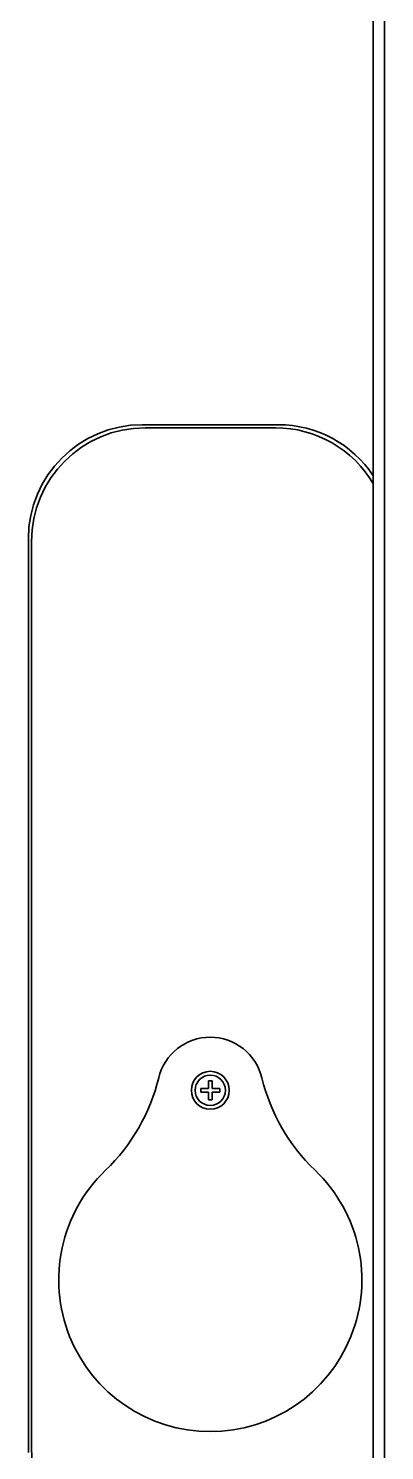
# Model space of a CAD drawing. Header units: millimetres. Extents: x 32496 to 166256, y 3504 to 23939.
# Drawn here: x 101787.8 to 101881.8, y 21198 to 21573 of the extents above; entities that cross this region are included whole.
import ezdxf

# ---------------------------------------------------------------- set-up
doc = ezdxf.new("R2010")
doc.units = ezdxf.units.MM
doc.layers.get('0').update_dxf_attribs({"lineweight": 35})

# ---------------------------------------------------------------- blocks, each defined once
blk = doc.blocks.new('8-1250')
at = {"linetype": 'Continuous'}
for p, q in [((1915.87, -32157.29), (1915.87, -34666.29)), ((1918.87, -32157.29), (1918.87, -34666.29)), ((1890.87, -33291.79), (1854.87, -33291.79)), ((1855.67, -33292.59), (1890.07, -33292.59)), ((1824.87, -33321.79), (1824.87, -33562.79)), ((1825.67, -33561.99), (1825.67, -33322.59)), ((1872.37, -33464.79), (1873.37, -33464.79)), ((1872.37, -33466.79), (1872.37, -33464.79)), ((1873.37, -33464.79), (1873.37, -33466.79)), ((1870.37, -33466.79), (1872.37, -33466.79)), ((1870.37, -33467.79), (1870.37, -33466.79)), ((1872.37, -33467.79), (1870.37, -33467.79)), ((1872.37, -33469.79), (1872.37, -33467.79)), ((1873.37, -33466.79), (1875.37, -33466.79)), ((1875.37, -33467.79), (1873.37, -33467.79)), ((1873.37, -33467.79), (1873.37, -33469.79)), ((1875.37, -33466.79), (1875.37, -33467.79)), ((1873.37, -33469.79), (1872.37, -33469.79))]:
    blk.add_line(p, q, dxfattribs=at)
for radius in [5, 4]:
    blk.add_circle((1872.87, -33467.29), radius, dxfattribs=at)
for centre, radius, start, end in [((1854.87, -33321.79), 30, 90, 180), ((1890.87, -33321.79), 30, 33.4876, 90), ((1855.67, -33322.59), 30, 90, 180), ((1890.07, -33322.59), 30, 30.2828, 90), ((1872.87, -33467.29), 14, 13.5916, 166.4084), ((1810.66, -33452.25), 50, 313.7249, 346.4084), ((1935.08, -33452.25), 50, 193.5916, 226.2751), ((1872.87, -33517.29), 40, 133.7249, 46.2751), ((1855.67, -33561.99), 30, 180, 270)]:
    blk.add_arc(centre, radius, start, end, dxfattribs=at)

msp = doc.modelspace()

# ---------------------------------------------------------------- block references
at = {"color": 6}
msp.add_blockref('8-1250', (99962.893, 54760.291), dxfattribs=at)

doc.saveas('drawing.dxf')
